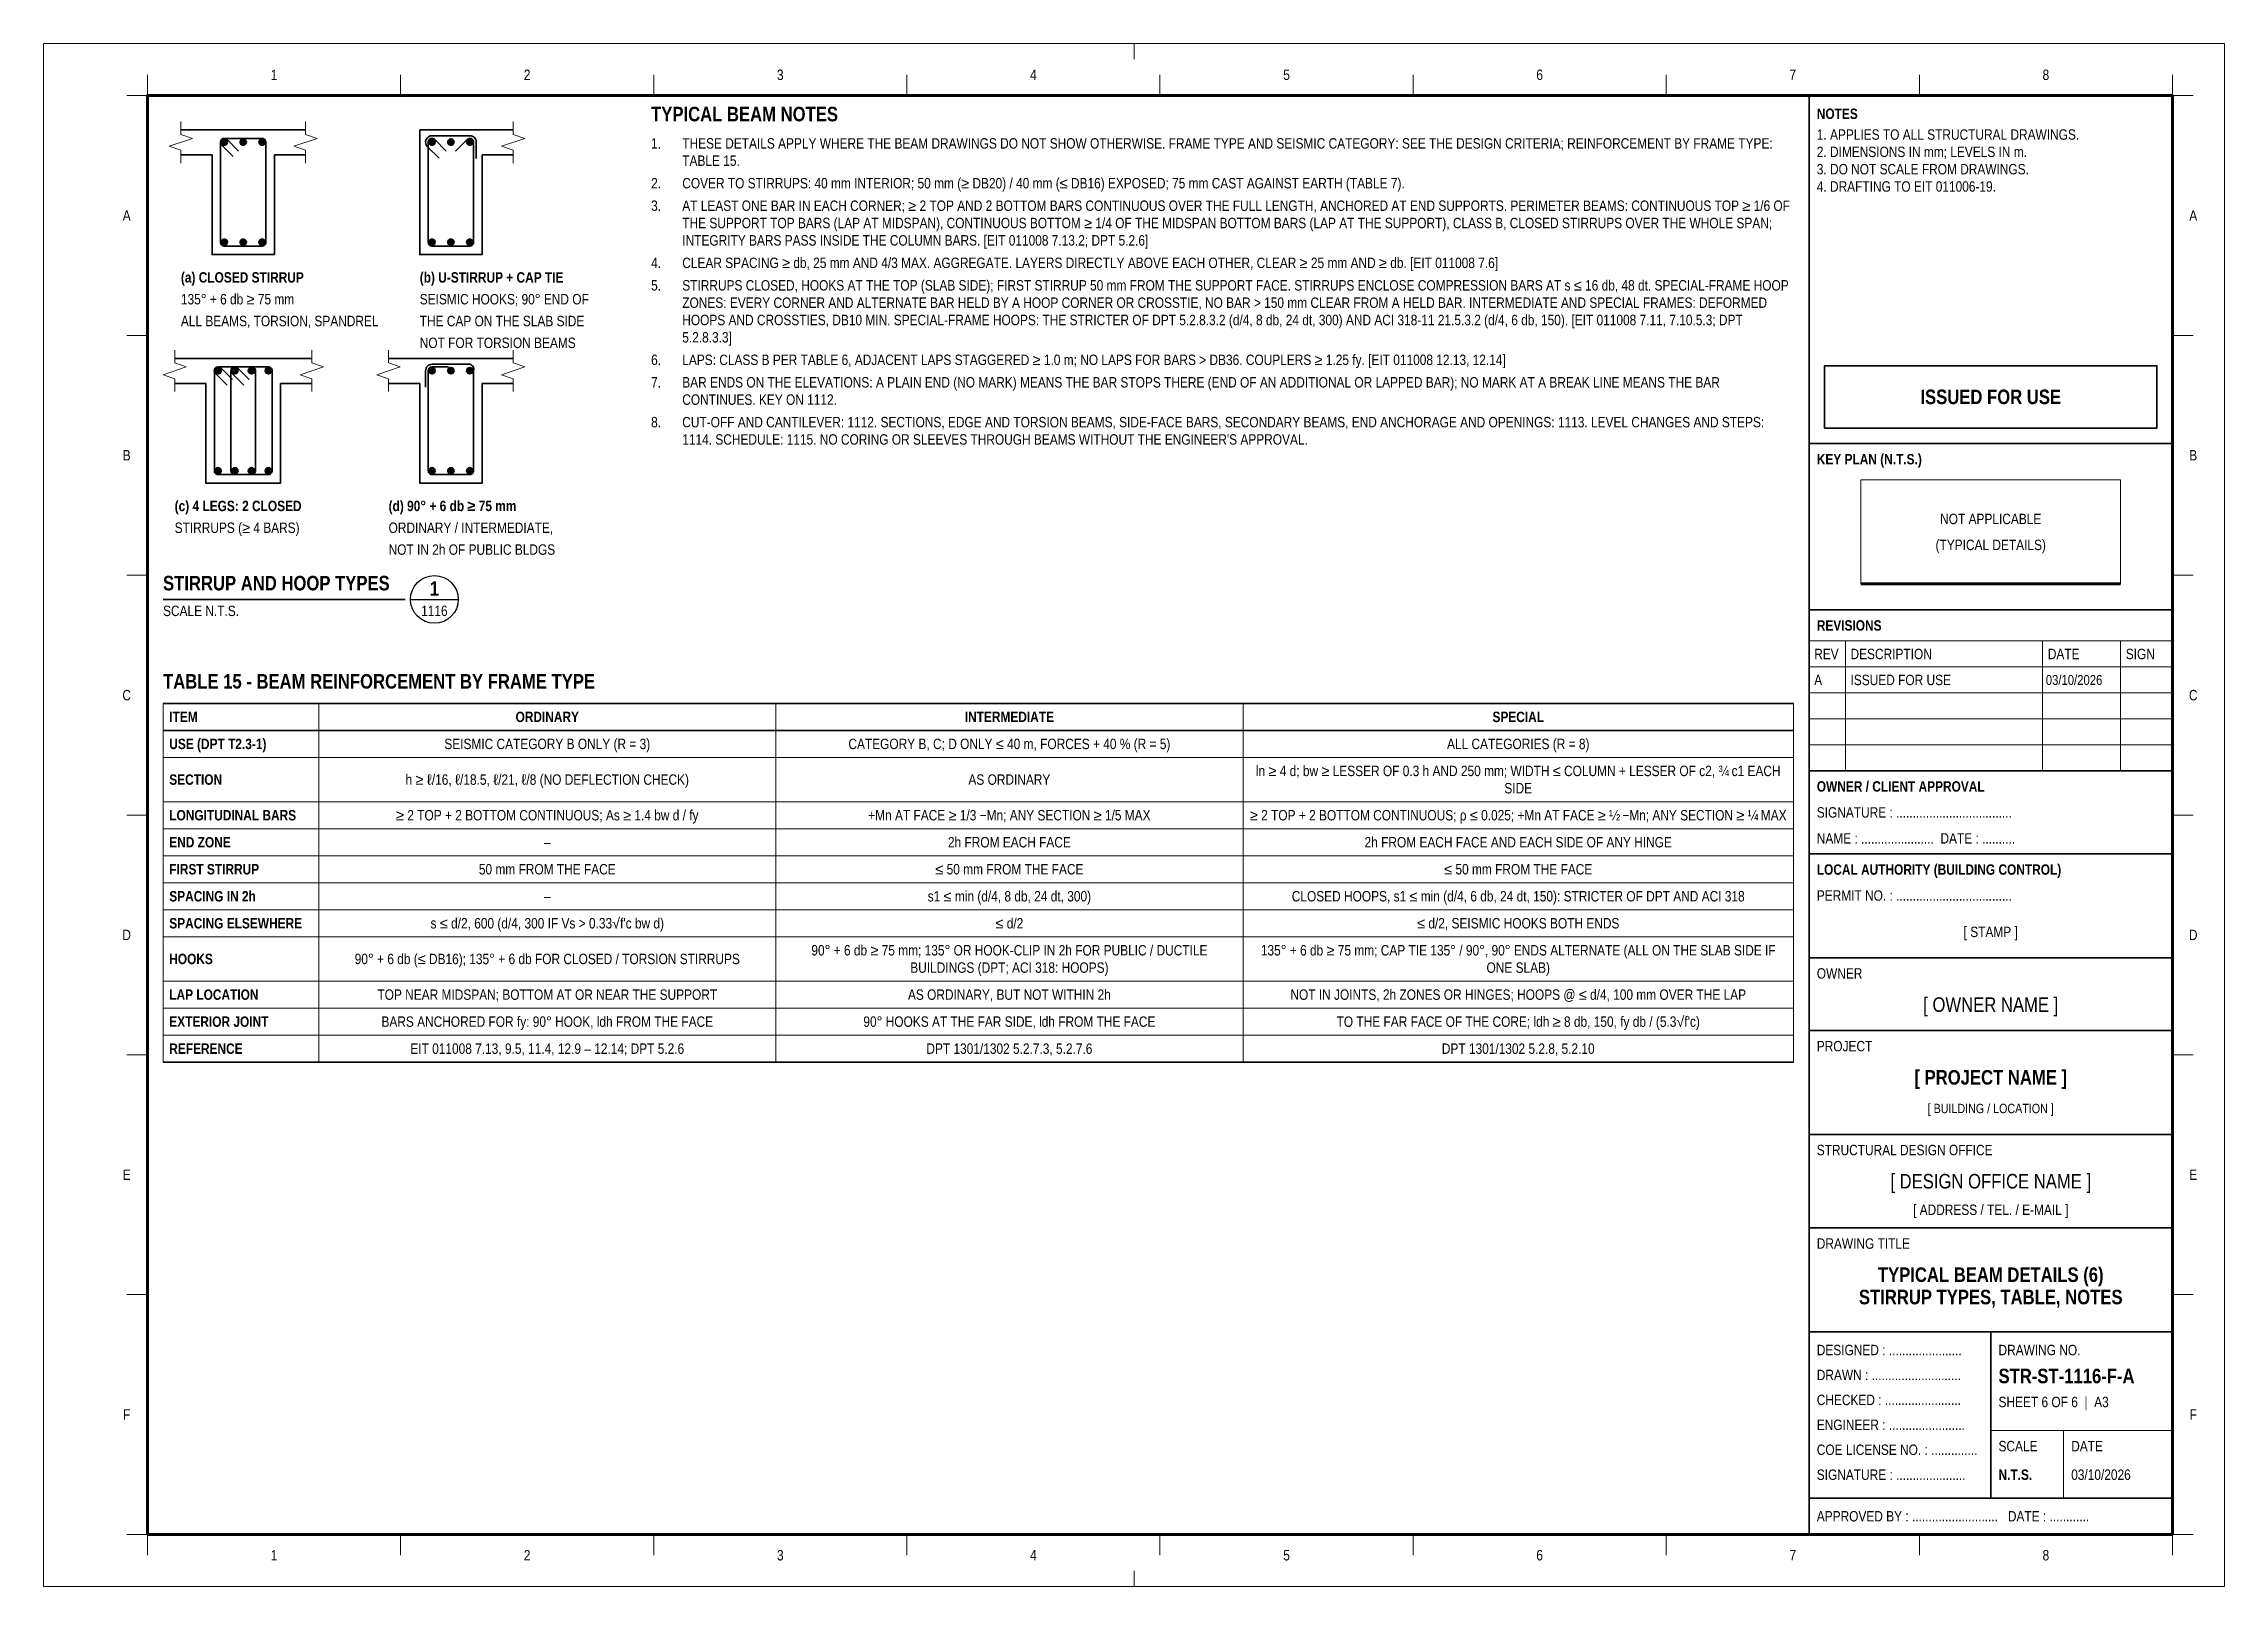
# Paper-space layout '1116' of a CAD drawing. Header units: millimetres. Extents: x 0 to 420, y 0 to 297.
# The model-space entities are those that its viewports show. They can reach past a viewport. Long polylines and large blocks are cut down to what shows.
import ezdxf
from ezdxf.enums import TextEntityAlignment as Align

# ---------------------------------------------------------------- set-up
doc = ezdxf.new("R2010")
doc.units = ezdxf.units.MM
doc.header["$LTSCALE"] = 3.75
for name, color, linetype, lineweight in [('S-BREAK', 8, 'Continuous', 18), ('S-CONC', 4, 'Continuous', 35), ('S-DET', 7, 'Continuous', 18), ('S-FRAME', 10, 'Continuous', 70), ('S-REBR', 1, 'Continuous', 50), ('S-REBR-SEC', 30, 'Continuous', 35), ('S-SYMB', 6, 'Continuous', 25), ('S-TEXT', 7, 'Continuous', 18), ('S-TITLE', 4, 'Continuous', 35), ('S-TTLB', 4, 'Continuous', 35), ('S-TTLB-THIN', 8, 'Continuous', 18), ('S-ZONE', 8, 'Continuous', 18)]:
    doc.layers.add(name, color=color, linetype=linetype, lineweight=lineweight)
for name, color, linetype, lineweight, plot in [('S-SHEET', 9, 'Continuous', 13, False), ('S-TB-AREA', 9, 'Continuous', 13, False), ('S-VPORT', 9, 'Continuous', 13, False)]:
    doc.layers.add(name, color=color, linetype=linetype, lineweight=lineweight, plot=plot)
doc.styles.add('AN', font='ARIALN_0.TTF')
doc.styles.add('ANB', font='ARIALNB_0.TTF')

# ---------------------------------------------------------------- blocks, each defined once
blk = doc.blocks.new('TB-A3-NRW')
at = {"layer": 'S-FRAME', "flags": 128}
blk.add_lwpolyline([(20, 10), (410, 10), (410, 287), (20, 287)], close=True, dxfattribs=at)
blk.add_lwpolyline([(350, 193), (400, 193)], dxfattribs=at)
at = {"layer": 'S-SHEET', "flags": 128}
blk.add_lwpolyline([(0, 0), (420, 0), (420, 297), (0, 297)], close=True, dxfattribs=at)
at = {"layer": 'S-TB-AREA', "flags": 128}
blk.add_lwpolyline([(20, 10), (340, 10), (340, 287), (20, 287)], close=True, dxfattribs=at)
at = {"layer": 'S-TITLE', "flags": 128}
blk.add_lwpolyline([(343, 223), (407, 223), (407, 235), (343, 235)], close=True, dxfattribs=at)
at = {"layer": 'S-TTLB'}
for p, q in [((340, 10), (340, 287)), ((340, 220), (410, 220)), ((340, 188), (410, 188)), ((340, 157), (410, 157)), ((340, 157), (410, 157)), ((340, 141), (410, 141)), ((340, 121), (410, 121)), ((340, 107), (410, 107)), ((340, 87), (410, 87)), ((340, 69), (410, 69)), ((340, 49), (410, 49)), ((375, 17), (375, 49)), ((340, 17), (410, 17))]:
    blk.add_line(p, q, dxfattribs=at)
at = {"layer": 'S-TTLB-THIN'}
for p, q in [((340, 182), (410, 182)), ((347, 157), (347, 182)), ((385, 157), (385, 182)), ((400, 157), (400, 182)), ((340, 177), (410, 177)), ((340, 172), (410, 172)), ((340, 167), (410, 167)), ((340, 162), (410, 162)), ((375, 30), (410, 30)), ((389, 17), (389, 30))]:
    blk.add_line(p, q, dxfattribs=at)
at = {"layer": 'S-TTLB-THIN', "flags": 128}
blk.add_lwpolyline([(350, 193), (400, 193), (400, 213), (350, 213)], close=True, dxfattribs=at)
at = {"layer": 'S-ZONE'}
for p, q in [((210, 297), (210, 294)), ((20, 287), (20, 291)), ((68.75, 287), (68.75, 291)), ((117.5, 287), (117.5, 291)), ((166.25, 287), (166.25, 291)), ((215, 287), (215, 291)), ((263.75, 287), (263.75, 291)), ((312.5, 287), (312.5, 291)), ((361.25, 287), (361.25, 291)), ((410, 287), (410, 291)), ((16, 287), (20, 287)), ((410, 287), (414, 287)), ((16, 240.83), (20, 240.83)), ((410, 240.83), (414, 240.83)), ((16, 194.67), (20, 194.67)), ((410, 194.67), (414, 194.67)), ((16, 148.5), (20, 148.5)), ((410, 148.5), (414, 148.5)), ((16, 102.33), (20, 102.33)), ((410, 102.33), (414, 102.33)), ((16, 56.17), (20, 56.17)), ((410, 56.17), (414, 56.17)), ((16, 10), (20, 10)), ((20, 10), (20, 6)), ((68.75, 10), (68.75, 6)), ((117.5, 10), (117.5, 6)), ((166.25, 10), (166.25, 6)), ((215, 10), (215, 6)), ((263.75, 10), (263.75, 6)), ((312.5, 10), (312.5, 6)), ((361.25, 10), (361.25, 6)), ((410, 10), (410, 6)), ((410, 10), (414, 10)), ((210, 0), (210, 3))]:
    blk.add_line(p, q, dxfattribs=at)
at = {"layer": 'S-TEXT'}
for s, style, p in [('NOTES', 'ANB', (341.5, 283.5)), ('KEY PLAN (N.T.S.)', 'ANB', (341.5, 217)), ('REVISIONS', 'ANB', (341.5, 185)), ('REV', 'AN', (341, 179.5)), ('DESCRIPTION', 'AN', (348, 179.5)), ('DATE', 'AN', (386, 179.5)), ('SIGN', 'AN', (401, 179.5)), ('OWNER / CLIENT APPROVAL', 'ANB', (341.5, 154)), ('SIGNATURE : ...................................', 'AN', (341.5, 149)), ('NAME : ......................  DATE : ..........', 'AN', (341.5, 144)), ('LOCAL AUTHORITY (BUILDING CONTROL)', 'ANB', (341.5, 138)), ('PERMIT NO. : ...................................', 'AN', (341.5, 133)), ('OWNER', 'AN', (341.5, 118)), ('PROJECT', 'AN', (341.5, 104)), ('STRUCTURAL DESIGN OFFICE', 'AN', (341.5, 84)), ('DRAWING TITLE', 'AN', (341.5, 66)), ('DESIGNED : ......................', 'AN', (341.5, 45.5)), ('DRAWING NO.', 'AN', (376.5, 45.5)), ('DRAWN : ...........................', 'AN', (341.5, 40.7)), ('CHECKED : .......................', 'AN', (341.5, 35.9)), ('ENGINEER : .......................', 'AN', (341.5, 31.1)), ('COE LICENSE NO. : ..............', 'AN', (341.5, 26.3)), ('SCALE', 'AN', (376.5, 27)), ('DATE', 'AN', (390.5, 27)), ('SIGNATURE : .....................', 'AN', (341.5, 21.5)), ('APPROVED BY : ..........................   DATE : ............', 'AN', (341.5, 13.5))]:
    blk.add_text(s, height=2, dxfattribs=dict(at, style=style)).set_placement(p, align=Align.MIDDLE_LEFT)
at = {"layer": 'S-TEXT', "style": 'AN'}
blk.add_text('[ STAMP ]', height=2, dxfattribs=at).set_placement((375, 126), align=Align.MIDDLE_CENTER)
at = {"layer": 'S-TEXT', "insert": (341.5, 280.5), "char_height": 2, "width": 67, "attachment_point": 1, "style": 'AN'}
blk.add_mtext('1. APPLIES TO ALL STRUCTURAL DRAWINGS.\\P2. DIMENSIONS IN mm; LEVELS IN m.\\P3. DO NOT SCALE FROM DRAWINGS.\\P4. DRAFTING TO EIT 011006-19.', dxfattribs=at)
at = {"layer": 'S-TEXT'}
for tag, height, style, p in [('STATUS_1', 2.8, 'ANB', (375, 231.2)), ('STATUS_2', 2.8, 'ANB', (375, 226.8)), ('KEYPLAN_1', 2, 'AN', (375, 205.5)), ('KEYPLAN_2', 2, 'AN', (375, 200.5)), ('OWNER', 2.8, 'AN', (375, 112)), ('PROJECT', 2.8, 'ANB', (375, 98)), ('LOCATION', 1.8, 'AN', (375, 92)), ('OFFICE', 2.8, 'AN', (375, 78)), ('OFFICE_ADDR', 2, 'AN', (375, 72.5)), ('TITLE_1', 2.8, 'ANB', (375, 60)), ('TITLE_2', 2.8, 'ANB', (375, 55.7)), ('TITLE_3', 2.8, 'ANB', (375, 51.4))]:
    blk.add_attdef(tag, text='', height=height, dxfattribs=dict(at, style=style)).set_placement(p, align=Align.MIDDLE_CENTER)
for tag, height, style, p in [('REV_1', 2, 'AN', (341, 174.5)), ('REV_1_DESC', 2, 'AN', (348, 174.5)), ('REV_1_DATE', 1.9, 'AN', (385.6, 174.5)), ('REV_2', 2, 'AN', (341, 169.5)), ('REV_2_DESC', 2, 'AN', (348, 169.5)), ('REV_2_DATE', 1.9, 'AN', (385.6, 169.5)), ('REV_3', 2, 'AN', (341, 164.5)), ('REV_3_DESC', 2, 'AN', (348, 164.5)), ('REV_3_DATE', 1.9, 'AN', (385.6, 164.5)), ('REV_4', 2, 'AN', (341, 159.5)), ('REV_4_DESC', 2, 'AN', (348, 159.5)), ('REV_4_DATE', 1.9, 'AN', (385.6, 159.5)), ('DWG_NO', 2.8, 'ANB', (376.5, 40.5)), ('SHEET', 2, 'AN', (376.5, 35.5)), ('SCALE', 2, 'ANB', (376.5, 21.5)), ('DATE', 2, 'AN', (390.5, 21.5))]:
    blk.add_attdef(tag, text='', height=height, dxfattribs=dict(at, style=style)).set_placement(p, align=Align.MIDDLE_LEFT)
at = {"layer": 'S-ZONE', "style": 'AN'}
for s, p in [('1', (44.38, 291)), ('2', (93.12, 291)), ('3', (141.88, 291)), ('4', (190.62, 291)), ('5', (239.38, 291)), ('6', (288.12, 291)), ('7', (336.88, 291)), ('8', (385.62, 291)), ('A', (16, 263.92)), ('A', (414, 263.92)), ('B', (16, 217.75)), ('B', (414, 217.75)), ('C', (16, 171.58)), ('C', (414, 171.58)), ('D', (16, 125.42)), ('D', (414, 125.42)), ('E', (16, 79.25)), ('E', (414, 79.25)), ('F', (16, 33.08)), ('F', (414, 33.08)), ('1', (44.38, 6)), ('2', (93.12, 6)), ('3', (141.88, 6)), ('4', (190.62, 6)), ('5', (239.38, 6)), ('6', (288.12, 6)), ('7', (336.88, 6)), ('8', (385.62, 6))]:
    blk.add_text(s, height=2, dxfattribs=at).set_placement(p, align=Align.MIDDLE_CENTER)
blk = doc.blocks.new('DET-1116-1', base_point=(19764, -360))
at = {"layer": 'S-REBR'}
h = blk.add_hatch(color=256, dxfattribs=at)
h.dxf.hatch_style = 1
edge = h.paths.add_edge_path()
edge.add_arc((20059, 1641), 13.8, 0, 360)
h = blk.add_hatch(color=256, dxfattribs=at)
h.dxf.hatch_style = 1
edge = h.paths.add_edge_path()
edge.add_arc((20150, 1641), 13.8, 0, 360)
h = blk.add_hatch(color=256, dxfattribs=at)
h.dxf.hatch_style = 1
edge = h.paths.add_edge_path()
edge.add_arc((20241, 1641), 13.8, 0, 360)
h = blk.add_hatch(color=256, dxfattribs=at)
h.dxf.hatch_style = 1
edge = h.paths.add_edge_path()
edge.add_arc((21059, 1641), 13.8, 0, 360)
h = blk.add_hatch(color=256, dxfattribs=at)
h.dxf.hatch_style = 1
edge = h.paths.add_edge_path()
edge.add_arc((21150, 1641), 13.8, 0, 360)
h = blk.add_hatch(color=256, dxfattribs=at)
h.dxf.hatch_style = 1
edge = h.paths.add_edge_path()
edge.add_arc((21241, 1641), 13.8, 0, 360)
h = blk.add_hatch(color=256, dxfattribs=at)
h.dxf.hatch_style = 1
edge = h.paths.add_edge_path()
edge.add_arc((20059, 1159), 13.8, 0, 360)
h = blk.add_hatch(color=256, dxfattribs=at)
h.dxf.hatch_style = 1
edge = h.paths.add_edge_path()
edge.add_arc((20150, 1159), 13.8, 0, 360)
h = blk.add_hatch(color=256, dxfattribs=at)
h.dxf.hatch_style = 1
edge = h.paths.add_edge_path()
edge.add_arc((20241, 1159), 13.8, 0, 360)
h = blk.add_hatch(color=256, dxfattribs=at)
h.dxf.hatch_style = 1
edge = h.paths.add_edge_path()
edge.add_arc((21059, 1159), 13.8, 0, 360)
h = blk.add_hatch(color=256, dxfattribs=at)
h.dxf.hatch_style = 1
edge = h.paths.add_edge_path()
edge.add_arc((21150, 1159), 13.8, 0, 360)
h = blk.add_hatch(color=256, dxfattribs=at)
h.dxf.hatch_style = 1
edge = h.paths.add_edge_path()
edge.add_arc((21241, 1159), 13.8, 0, 360)
h = blk.add_hatch(color=256, dxfattribs=at)
h.dxf.hatch_style = 1
edge = h.paths.add_edge_path()
edge.add_arc((20029, 541), 13.8, 0, 360)
h = blk.add_hatch(color=256, dxfattribs=at)
h.dxf.hatch_style = 1
edge = h.paths.add_edge_path()
edge.add_arc((20110, 541), 13.8, 0, 360)
h = blk.add_hatch(color=256, dxfattribs=at)
h.dxf.hatch_style = 1
edge = h.paths.add_edge_path()
edge.add_arc((20190, 541), 13.8, 0, 360)
h = blk.add_hatch(color=256, dxfattribs=at)
h.dxf.hatch_style = 1
edge = h.paths.add_edge_path()
edge.add_arc((20271, 541), 13.8, 0, 360)
h = blk.add_hatch(color=256, dxfattribs=at)
h.dxf.hatch_style = 1
edge = h.paths.add_edge_path()
edge.add_arc((21059, 541), 13.8, 0, 360)
h = blk.add_hatch(color=256, dxfattribs=at)
h.dxf.hatch_style = 1
edge = h.paths.add_edge_path()
edge.add_arc((21150, 541), 13.8, 0, 360)
h = blk.add_hatch(color=256, dxfattribs=at)
h.dxf.hatch_style = 1
edge = h.paths.add_edge_path()
edge.add_arc((21241, 541), 13.8, 0, 360)
h = blk.add_hatch(color=256, dxfattribs=at)
h.dxf.hatch_style = 1
edge = h.paths.add_edge_path()
edge.add_arc((20029, 59), 13.8, 0, 360)
h = blk.add_hatch(color=256, dxfattribs=at)
h.dxf.hatch_style = 1
edge = h.paths.add_edge_path()
edge.add_arc((20110, 59), 13.8, 0, 360)
h = blk.add_hatch(color=256, dxfattribs=at)
h.dxf.hatch_style = 1
edge = h.paths.add_edge_path()
edge.add_arc((20190, 59), 13.8, 0, 360)
h = blk.add_hatch(color=256, dxfattribs=at)
h.dxf.hatch_style = 1
edge = h.paths.add_edge_path()
edge.add_arc((20271, 59), 13.8, 0, 360)
h = blk.add_hatch(color=256, dxfattribs=at)
h.dxf.hatch_style = 1
edge = h.paths.add_edge_path()
edge.add_arc((21059, 59), 13.8, 0, 360)
h = blk.add_hatch(color=256, dxfattribs=at)
h.dxf.hatch_style = 1
edge = h.paths.add_edge_path()
edge.add_arc((21150, 59), 13.8, 0, 360)
h = blk.add_hatch(color=256, dxfattribs=at)
h.dxf.hatch_style = 1
edge = h.paths.add_edge_path()
edge.add_arc((21241, 59), 13.8, 0, 360)
at = {"layer": 'S-BREAK', "flags": 128}
for points in [[(19850, 1540), (19850, 1602), (19794, 1621), (19906, 1659), (19850, 1678), (19850, 1740)], [(20450, 1540), (20450, 1602), (20394, 1621), (20506, 1659), (20450, 1678), (20450, 1740)], [(21450, 1540), (21450, 1602), (21394, 1621), (21506, 1659), (21450, 1678), (21450, 1740)], [(19820, 440), (19820, 502), (19764, 521), (19876, 559), (19820, 578), (19820, 640)], [(20480, 440), (20480, 502), (20424, 521), (20536, 559), (20480, 578), (20480, 640)], [(20850, 440), (20850, 502), (20794, 521), (20906, 559), (20850, 578), (20850, 640)], [(21450, 440), (21450, 502), (21394, 521), (21506, 559), (21450, 578), (21450, 640)]]:
    blk.add_lwpolyline(points, dxfattribs=at)
at = {"layer": 'S-CONC'}
for p, q in [((19850, 1700), (20450, 1700)), ((21000, 1700), (21450, 1700)), ((19850, 1580), (20000, 1580)), ((20300, 1580), (20450, 1580)), ((21300, 1580), (21450, 1580)), ((19820, 600), (20480, 600)), ((20850, 600), (21450, 600)), ((19820, 480), (19970, 480)), ((20330, 480), (20480, 480)), ((20850, 480), (21000, 480)), ((21300, 480), (21450, 480))]:
    blk.add_line(p, q, dxfattribs=at)
at = {"layer": 'S-CONC', "flags": 128}
for points in [[(21000, 1700), (21000, 1100), (21300, 1100), (21300, 1580)], [(20000, 1580), (20000, 1100), (20300, 1100), (20300, 1580)], [(19970, 480), (19970, 0), (20330, 0), (20330, 480)], [(21000, 480), (21000, 0), (21300, 0), (21300, 480)]]:
    blk.add_lwpolyline(points, dxfattribs=at)
at = {"layer": 'S-REBR'}
for centre in [(20059, 1641), (20150, 1641), (20241, 1641), (21059, 1641), (21150, 1641), (21241, 1641), (20059, 1159), (20150, 1159), (20241, 1159), (21059, 1159), (21150, 1159), (21241, 1159), (20029, 541), (20110, 541), (20190, 541), (20271, 541), (21059, 541), (21150, 541), (21241, 541), (20029, 59), (20110, 59), (20190, 59), (20271, 59), (21059, 59), (21150, 59), (21241, 59)]:
    blk.add_circle(centre, 13.8, dxfattribs=at)
at = {"layer": 'S-REBR-SEC', "flags": 128}
for points in [[(20128, 1598), (20072, 1654, 0.668179), (20041, 1641), (20041, 1159, 0.414214), (20059, 1141), (20241, 1141, 0.414214), (20259, 1159), (20259, 1641, 0.414214), (20241, 1659), (20059, 1659, 0.668179), (20046, 1628), (20102, 1572)], [(20098, 498), (20042, 554, 0.668179), (20011, 541), (20011, 59, 0.414214), (20029, 41), (20271, 41, 0.414214), (20289, 59), (20289, 541, 0.414214), (20271, 559), (20029, 559, 0.668179), (20016, 528), (20072, 472)], [(20178, 498), (20123, 554, 0.668179), (20091, 541), (20091, 59, 0.414214), (20110, 41), (20190, 41, 0.414214), (20209, 59), (20209, 541, 0.414214), (20190, 559), (20110, 559, 0.668179), (20097, 528), (20153, 472)]]:
    blk.add_lwpolyline(points, format="xyb", dxfattribs=at)
at = {"layer": 'S-REBR-SEC'}
for points in [[(21093, 1563), (21037, 1619, -0.668179), (21059, 1672), (21241, 1672, -0.414214), (21272, 1641), (21272, 1562)], [(21128, 1598), (21072, 1654, 0.668179), (21041, 1641), (21041, 1159, 0.414214), (21059, 1141), (21241, 1141, 0.414214), (21259, 1159), (21259, 1641, 0.668179), (21228, 1654), (21172, 1598)], [(21138, 559), (21059, 559, 0.414214), (21041, 541), (21041, 59, 0.414214), (21059, 41), (21241, 41, 0.414214), (21259, 59), (21259, 541, 0.414214), (21241, 572), (21059, 572, 0.414214), (21028, 541), (21028, 462)]]:
    blk.add_lwpolyline(points, format="xyb", dxfattribs=at)
at = {"layer": 'S-TEXT'}
for s, style, p in [('(a) CLOSED STIRRUP', 'ANB', (19850, 950)), ('(b) U-STIRRUP + CAP TIE', 'ANB', (21000, 950)), ('135° + 6 db ≥ 75 mm', 'AN', (19850, 845)), ('SEISMIC HOOKS; 90° END OF', 'AN', (21000, 845)), ('ALL BEAMS, TORSION, SPANDREL', 'AN', (19850, 740)), ('THE CAP ON THE SLAB SIDE', 'AN', (21000, 740)), ('NOT FOR TORSION BEAMS', 'AN', (21000, 635)), ('(c) 4 LEGS: 2 CLOSED', 'ANB', (19820, -150)), ('(d) 90° + 6 db ≥ 75 mm', 'ANB', (20850, -150)), ('STIRRUPS (≥ 4 BARS)', 'AN', (19820, -255)), ('ORDINARY / INTERMEDIATE,', 'AN', (20850, -255)), ('NOT IN 2h OF PUBLIC BLDGS', 'AN', (20850, -360))]:
    blk.add_text(s, height=50, dxfattribs=dict(at, style=style)).set_placement(p, align=Align.BOTTOM_LEFT)
blk = doc.blocks.new('VT-1116-1', base_point=(23, 185.4))
at = {"layer": 'S-SYMB'}
blk.add_line((70.66, 190), (79.86, 190), dxfattribs=at)
blk.add_circle((75.26, 190), 4.6, dxfattribs=at)
at = {"layer": 'S-TITLE'}
blk.add_line((23, 190), (69.66, 190), dxfattribs=at)
at = {"layer": 'S-TEXT'}
for s, height, style, p in [('1', 2.8, 'ANB', (75.26, 192.1)), ('1116', 2, 'AN', (75.26, 187.8))]:
    blk.add_text(s, height=height, dxfattribs=dict(at, style=style)).set_placement(p, align=Align.MIDDLE_CENTER)
at = {"layer": 'S-TEXT', "style": 'AN'}
blk.add_text('SCALE N.T.S.', height=2, dxfattribs=at).set_placement((23, 188.8), align=Align.TOP_LEFT)
at = {"layer": 'S-TITLE', "style": 'ANB'}
blk.add_text('STIRRUP AND HOOP TYPES', height=2.8, dxfattribs=at).set_placement((23, 190.9), align=Align.BOTTOM_LEFT)
blk = doc.blocks.new('NOTES-1116-1', base_point=(117.01, 219.2))
at = {"layer": 'S-TEXT', "style": 'AN'}
for s, p in [('1.', (117.01, 276.2)), ('THESE DETAILS APPLY WHERE THE BEAM DRAWINGS DO NOT SHOW OTHERWISE. FRAME TYPE AND SEISMIC CATEGORY: SEE THE DESIGN CRITERIA; REINFORCEMENT BY FRAME TYPE:', (123.01, 276.2)), ('TABLE 15.', (123.01, 272.87)), ('2.', (117.01, 268.53)), ('COVER TO STIRRUPS: 40 mm INTERIOR; 50 mm (≥ DB20) / 40 mm (≤ DB16) EXPOSED; 75 mm CAST AGAINST EARTH (TABLE 7).', (123.01, 268.53)), ('3.', (117.01, 264.2)), ('AT LEAST ONE BAR IN EACH CORNER; ≥ 2 TOP AND 2 BOTTOM BARS CONTINUOUS OVER THE FULL LENGTH, ANCHORED AT END SUPPORTS. PERIMETER BEAMS: CONTINUOUS TOP ≥ 1/6 OF', (123.01, 264.2)), ('THE SUPPORT TOP BARS (LAP AT MIDSPAN), CONTINUOUS BOTTOM ≥ 1/4 OF THE MIDSPAN BOTTOM BARS (LAP AT THE SUPPORT), CLASS B, CLOSED STIRRUPS OVER THE WHOLE SPAN;', (123.01, 260.87)), ('INTEGRITY BARS PASS INSIDE THE COLUMN BARS. [EIT 011008 7.13.2; DPT 5.2.6]', (123.01, 257.53)), ('4.', (117.01, 253.2)), ('CLEAR SPACING ≥ db, 25 mm AND 4/3 MAX. AGGREGATE. LAYERS DIRECTLY ABOVE EACH OTHER, CLEAR ≥ 25 mm AND ≥ db. [EIT 011008 7.6]', (123.01, 253.2)), ('5.', (117.01, 248.87)), ('ZONES: EVERY CORNER AND ALTERNATE BAR HELD BY A HOOP CORNER OR CROSSTIE, NO BAR > 150 mm CLEAR FROM A HELD BAR. INTERMEDIATE AND SPECIAL FRAMES: DEFORMED', (123.01, 245.53)), ('STIRRUPS CLOSED, HOOKS AT THE TOP (SLAB SIDE); FIRST STIRRUP 50 mm FROM THE SUPPORT FACE. STIRRUPS ENCLOSE COMPRESSION BARS AT s ≤ 16 db, 48 dt. SPECIAL-FRAME HOOP', (123.01, 248.87)), ('HOOPS AND CROSSTIES, DB10 MIN. SPECIAL-FRAME HOOPS: THE STRICTER OF DPT 5.2.8.3.2 (d/4, 8 db, 24 dt, 300) AND ACI 318-11 21.5.3.2 (d/4, 6 db, 150). [EIT 011008 7.11, 7.10.5.3; DPT', (123.01, 242.2)), ('5.2.8.3.3]', (123.01, 238.87)), ('6.', (117.01, 234.53)), ('LAPS: CLASS B PER TABLE 6, ADJACENT LAPS STAGGERED ≥ 1.0 m; NO LAPS FOR BARS > DB36. COUPLERS ≥ 1.25 fy. [EIT 011008 12.13, 12.14]', (123.01, 234.53)), ('7.', (117.01, 230.2)), ('BAR ENDS ON THE ELEVATIONS: A PLAIN END (NO MARK) MEANS THE BAR STOPS THERE (END OF AN ADDITIONAL OR LAPPED BAR); NO MARK AT A BREAK LINE MEANS THE BAR', (123.01, 230.2)), ('CONTINUES. KEY ON 1112.', (123.01, 226.87)), ('8.', (117.01, 222.53)), ('CUT-OFF AND CANTILEVER: 1112. SECTIONS, EDGE AND TORSION BEAMS, SIDE-FACE BARS, SECONDARY BEAMS, END ANCHORAGE AND OPENINGS: 1113. LEVEL CHANGES AND STEPS:', (123.01, 222.53)), ("1114. SCHEDULE: 1115. NO CORING OR SLEEVES THROUGH BEAMS WITHOUT THE ENGINEER'S APPROVAL.", (123.01, 219.2))]:
    blk.add_text(s, height=2, dxfattribs=at).set_placement(p, align=Align.BOTTOM_LEFT)
at = {"layer": 'S-TITLE', "style": 'ANB'}
blk.add_text('TYPICAL BEAM NOTES', height=2.8, dxfattribs=at).set_placement((117.01, 281.2), align=Align.BOTTOM_LEFT)
blk = doc.blocks.new('TBL-1116-1', base_point=(23, 100.93))
at = {"layer": 'S-TTLB'}
for p, q in [((23, 170), (337, 170)), ((23, 164.8), (337, 164.8)), ((23, 100.93), (337, 100.93))]:
    blk.add_line(p, q, dxfattribs=at)
at = {"layer": 'S-TTLB-THIN'}
for p, q in [((23, 170), (23, 100.93)), ((53, 170), (53, 100.93)), ((141, 170), (141, 100.93)), ((231, 170), (231, 100.93)), ((337, 170), (337, 100.93)), ((23, 159.6), (337, 159.6)), ((23, 151.07), (337, 151.07)), ((23, 145.87), (337, 145.87)), ((23, 140.67), (337, 140.67)), ((23, 135.47), (337, 135.47)), ((23, 130.27), (337, 130.27)), ((23, 125.07), (337, 125.07)), ((23, 116.53), (337, 116.53)), ((23, 111.33), (337, 111.33)), ((23, 106.13), (337, 106.13))]:
    blk.add_line(p, q, dxfattribs=at)
at = {"layer": 'S-TEXT', "style": 'ANB'}
for s, p in [('ITEM', (24.2, 167.4)), ('USE (DPT T2.3-1)', (24.2, 162.2)), ('SECTION', (24.2, 155.33)), ('LONGITUDINAL BARS', (24.2, 148.47)), ('END ZONE', (24.2, 143.27)), ('FIRST STIRRUP', (24.2, 138.07)), ('SPACING IN 2h', (24.2, 132.87)), ('SPACING ELSEWHERE', (24.2, 127.67)), ('HOOKS', (24.2, 120.8)), ('LAP LOCATION', (24.2, 113.93)), ('EXTERIOR JOINT', (24.2, 108.73)), ('REFERENCE', (24.2, 103.53))]:
    blk.add_text(s, height=2, dxfattribs=at).set_placement(p, align=Align.MIDDLE_LEFT)
at = {"layer": 'S-TEXT'}
for s, style, p in [('ORDINARY', 'ANB', (97, 167.4)), ('INTERMEDIATE', 'ANB', (186, 167.4)), ('SPECIAL', 'ANB', (284, 167.4)), ('SEISMIC CATEGORY B ONLY (R = 3)', 'AN', (97, 162.2)), ('CATEGORY B, C; D ONLY ≤ 40 m, FORCES + 40 % (R = 5)', 'AN', (186, 162.2)), ('ALL CATEGORIES (R = 8)', 'AN', (284, 162.2)), ('h ≥ ℓ/16, ℓ/18.5, ℓ/21, ℓ/8 (NO DEFLECTION CHECK)', 'AN', (97, 155.33)), ('AS ORDINARY', 'AN', (186, 155.33)), ('ln ≥ 4 d; bw ≥ LESSER OF 0.3 h AND 250 mm; WIDTH ≤ COLUMN + LESSER OF c2, ¾ c1 EACH', 'AN', (284, 157)), ('SIDE', 'AN', (284, 153.67)), ('≥ 2 TOP + 2 BOTTOM CONTINUOUS; As ≥ 1.4 bw d / fy', 'AN', (97, 148.47)), ('+Mn AT FACE ≥ 1/3 −Mn; ANY SECTION ≥ 1/5 MAX', 'AN', (186, 148.47)), ('≥ 2 TOP + 2 BOTTOM CONTINUOUS; ρ ≤ 0.025; +Mn AT FACE ≥ ½ −Mn; ANY SECTION ≥ ¼ MAX', 'AN', (284, 148.47)), ('–', 'AN', (97, 143.27)), ('2h FROM EACH FACE', 'AN', (186, 143.27)), ('2h FROM EACH FACE AND EACH SIDE OF ANY HINGE', 'AN', (284, 143.27)), ('50 mm FROM THE FACE', 'AN', (97, 138.07)), ('≤ 50 mm FROM THE FACE', 'AN', (186, 138.07)), ('≤ 50 mm FROM THE FACE', 'AN', (284, 138.07)), ('–', 'AN', (97, 132.87)), ('s1 ≤ min (d/4, 8 db, 24 dt, 300)', 'AN', (186, 132.87)), ('CLOSED HOOPS, s1 ≤ min (d/4, 6 db, 24 dt, 150): STRICTER OF DPT AND ACI 318', 'AN', (284, 132.87)), ("s ≤ d/2, 600 (d/4, 300 IF Vs > 0.33√f'c bw d)", 'AN', (97, 127.67)), ('≤ d/2', 'AN', (186, 127.67)), ('≤ d/2, SEISMIC HOOKS BOTH ENDS', 'AN', (284, 127.67)), ('90° + 6 db (≤ DB16); 135° + 6 db FOR CLOSED / TORSION STIRRUPS', 'AN', (97, 120.8)), ('90° + 6 db ≥ 75 mm; 135° OR HOOK-CLIP IN 2h FOR PUBLIC / DUCTILE', 'AN', (186, 122.47)), ('135° + 6 db ≥ 75 mm; CAP TIE 135° / 90°, 90° ENDS ALTERNATE (ALL ON THE SLAB SIDE IF', 'AN', (284, 122.47)), ('BUILDINGS (DPT; ACI 318: HOOPS)', 'AN', (186, 119.13)), ('ONE SLAB)', 'AN', (284, 119.13)), ('TOP NEAR MIDSPAN; BOTTOM AT OR NEAR THE SUPPORT', 'AN', (97, 113.93)), ('AS ORDINARY, BUT NOT WITHIN 2h', 'AN', (186, 113.93)), ('NOT IN JOINTS, 2h ZONES OR HINGES; HOOPS @ ≤ d/4, 100 mm OVER THE LAP', 'AN', (284, 113.93)), ('BARS ANCHORED FOR fy: 90° HOOK, ldh FROM THE FACE', 'AN', (97, 108.73)), ('90° HOOKS AT THE FAR SIDE, ldh FROM THE FACE', 'AN', (186, 108.73)), ("TO THE FAR FACE OF THE CORE; ldh ≥ 8 db, 150, fy db / (5.3√f'c)", 'AN', (284, 108.73)), ('EIT 011008 7.13, 9.5, 11.4, 12.9 – 12.14; DPT 5.2.6', 'AN', (97, 103.53)), ('DPT 1301/1302 5.2.7.3, 5.2.7.6', 'AN', (186, 103.53)), ('DPT 1301/1302 5.2.8, 5.2.10', 'AN', (284, 103.53))]:
    blk.add_text(s, height=2, dxfattribs=dict(at, style=style)).set_placement(p, align=Align.MIDDLE_CENTER)
at = {"layer": 'S-TITLE', "style": 'ANB'}
blk.add_text('TABLE 15 - BEAM REINFORCEMENT BY FRAME TYPE', height=2.8, dxfattribs=at).set_placement((23, 172), align=Align.BOTTOM_LEFT)

msp = doc.modelspace()

# ---------------------------------------------------------------- linework, layer by layer
at = {"layer": 'S-SHEET', "flags": 128}
msp.add_lwpolyline([(57500, 0), (68000, 0), (68000, 7425), (57500, 7425)], close=True, dxfattribs=at)
at = {"layer": 'S-TB-AREA', "flags": 128}
msp.add_lwpolyline([(58000, 250), (66000, 250), (66000, 7175), (58000, 7175)], close=True, dxfattribs=at)

# ---------------------------------------------------------------- block references
at = {"layer": 'S-DET', "zscale": 25}
msp.add_blockref('DET-1116-1', (58075, 4950), dxfattribs=at)
at = {"layer": 'S-TEXT', "xscale": 25, "yscale": 25, "zscale": 25}
for name, p in [('NOTES-1116-1', (60425, 5480)), ('VT-1116-1', (58075, 4635)), ('TBL-1116-1', (58075, 2523))]:
    msp.add_blockref(name, p, dxfattribs=at)

psp = doc.layouts.new('1116')

# ---------------------------------------------------------------- block references
at = {"layer": 'S-TTLB'}
ref = psp.add_blockref('TB-A3-NRW', (0, 0), dxfattribs=at)
ref.add_attrib('DWG_NO', 'STR-ST-1116-F-A', dxfattribs={"layer": 'S-TEXT', "height": 2.8, "style": 'ANB'}).set_placement((376.5, 40.5), align=Align.MIDDLE_LEFT)
ref.add_attrib('SHEET', 'SHEET 6 OF 6  |  A3', dxfattribs={"layer": 'S-TEXT', "height": 2, "style": 'AN'}).set_placement((376.5, 35.5), align=Align.MIDDLE_LEFT)
ref.add_attrib('SCALE', 'N.T.S.', dxfattribs={"layer": 'S-TEXT', "height": 2, "style": 'ANB'}).set_placement((376.5, 21.5), align=Align.MIDDLE_LEFT)
ref.add_attrib('DATE', '03/10/2026', dxfattribs={"layer": 'S-TEXT', "height": 2, "style": 'AN'}).set_placement((390.5, 21.5), align=Align.MIDDLE_LEFT)
ref.add_attrib('TITLE_1', 'TYPICAL BEAM DETAILS (6)', dxfattribs={"layer": 'S-TEXT', "height": 2.8, "style": 'ANB'}).set_placement((375, 60), align=Align.MIDDLE_CENTER)
ref.add_attrib('TITLE_2', 'STIRRUP TYPES, TABLE, NOTES', dxfattribs={"layer": 'S-TEXT', "height": 2.8, "style": 'ANB'}).set_placement((375, 55.7), align=Align.MIDDLE_CENTER)
ref.add_attrib('OFFICE', '[ DESIGN OFFICE NAME ]', dxfattribs={"layer": 'S-TEXT', "height": 2.8, "style": 'AN'}).set_placement((375, 78), align=Align.MIDDLE_CENTER)
ref.add_attrib('OFFICE_ADDR', '[ ADDRESS / TEL. / E-MAIL ]', dxfattribs={"layer": 'S-TEXT', "height": 2, "style": 'AN'}).set_placement((375, 72.5), align=Align.MIDDLE_CENTER)
ref.add_attrib('PROJECT', '[ PROJECT NAME ]', dxfattribs={"layer": 'S-TEXT', "height": 2.8, "style": 'ANB'}).set_placement((375, 98), align=Align.MIDDLE_CENTER)
ref.add_attrib('LOCATION', '[ BUILDING / LOCATION ]', dxfattribs={"layer": 'S-TEXT', "height": 1.8, "style": 'AN'}).set_placement((375, 92), align=Align.MIDDLE_CENTER)
ref.add_attrib('OWNER', '[ OWNER NAME ]', dxfattribs={"layer": 'S-TEXT', "height": 2.8, "style": 'AN'}).set_placement((375, 112), align=Align.MIDDLE_CENTER)
ref.add_attrib('REV_1', 'A', dxfattribs={"layer": 'S-TEXT', "height": 2, "style": 'AN'}).set_placement((341, 174.5), align=Align.MIDDLE_LEFT)
ref.add_attrib('REV_1_DESC', 'ISSUED FOR USE', dxfattribs={"layer": 'S-TEXT', "height": 2, "style": 'AN'}).set_placement((348, 174.5), align=Align.MIDDLE_LEFT)
ref.add_attrib('REV_1_DATE', '03/10/2026', dxfattribs={"layer": 'S-TEXT', "height": 1.9, "style": 'AN'}).set_placement((385.6, 174.5), align=Align.MIDDLE_LEFT)
ref.add_attrib('KEYPLAN_1', 'NOT APPLICABLE', dxfattribs={"layer": 'S-TEXT', "height": 2, "style": 'AN'}).set_placement((375, 205.5), align=Align.MIDDLE_CENTER)
ref.add_attrib('KEYPLAN_2', '(TYPICAL DETAILS)', dxfattribs={"layer": 'S-TEXT', "height": 2, "style": 'AN'}).set_placement((375, 200.5), align=Align.MIDDLE_CENTER)
ref.add_attrib('STATUS_1', 'ISSUED FOR USE', dxfattribs={"layer": 'S-TEXT', "height": 2.8, "style": 'ANB'}).set_placement((375, 229), align=Align.MIDDLE_CENTER)

# ---------------------------------------------------------------- viewports
at = {"layer": 'S-VPORT'}
psp.add_viewport(center=(210, 148.5), size=(420, 297), view_center_point=(62750, 3712.5), view_height=7425, dxfattribs=at)

doc.saveas('drawing.dxf')
